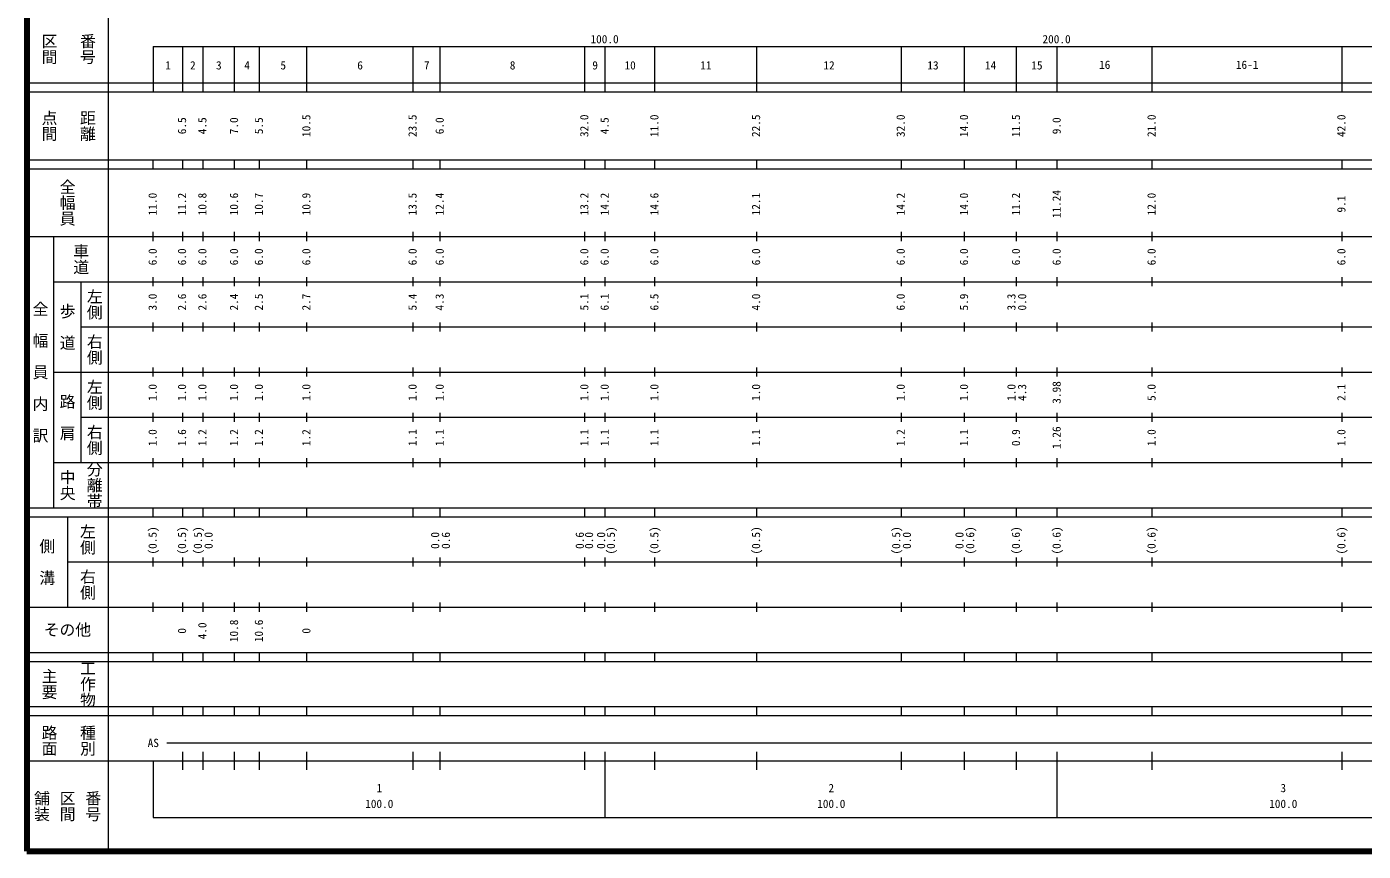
# Model space of a CAD drawing. Units: millimetres, scale not verified. Extents: x 40000 to 680000, y 20000 to 380000.
# Drawn here: x 40000 to 335699, y 20000 to 202409 of the extents above; entities that cross this region are included whole.
import ezdxf
from ezdxf.enums import TextEntityAlignment as Align

# ---------------------------------------------------------------- set-up
doc = ezdxf.new("R2010")
doc.units = ezdxf.units.MM
doc.header["$LTSCALE"] = 1000
doc.layers.add('M-TTL', color=2, linetype='Continuous', lineweight=140)
doc.layers.add('M-TTL-BAND', color=7, linetype='Continuous', lineweight=13)
doc.styles.add('@ＭＳ ゴシック', font='')
doc.styles.add('ＭＳ ゴシック', font='')
doc.styles.get('@ＭＳ ゴシック').set_extended_font_data('@MS Gothic')
doc.styles.get('ＭＳ ゴシック').set_extended_font_data('MS Gothic')

msp = doc.modelspace()

# ---------------------------------------------------------------- linework, layer by layer
at = {"layer": 'M-TTL'}
for p, q in [((40000, 380000), (40000, 20000)), ((40000, 20000), (680000, 20000))]:
    msp.add_line(p, q, dxfattribs=at)
at = {"layer": 'M-TTL-BAND'}
for p, q in [((58000, 370000), (58000, 20000)), ((68000, 198000), (579000, 198000)), ((68000, 198000), (68000, 188000)), ((74500, 188000), (74500, 198000)), ((79000, 188000), (79000, 198000)), ((86000, 188000), (86000, 198000)), ((91500, 188000), (91500, 198000)), ((102000, 188000), (102000, 198000)), ((125500, 188000), (125500, 198000)), ((131500, 188000), (131500, 198000)), ((163500, 188000), (163500, 198000)), ((168000, 188000), (168000, 198000)), ((179000, 188000), (179000, 198000)), ((201500, 188000), (201500, 198000)), ((233500, 188000), (233500, 198000)), ((247500, 188000), (247500, 198000)), ((259000, 188000), (259000, 198000)), ((268000, 188000), (268000, 198000)), ((289000, 188000), (289000, 198000)), ((331000, 188000), (331000, 198000)), ((40000, 190000), (579000, 190000)), ((40000, 188000), (579000, 188000)), ((40000, 173000), (579000, 173000)), ((68000, 171000), (68000, 173000)), ((74500, 171000), (74500, 173000)), ((79000, 171000), (79000, 173000)), ((86000, 171000), (86000, 173000)), ((91500, 171000), (91500, 173000)), ((102000, 171000), (102000, 173000)), ((125500, 171000), (125500, 173000)), ((131500, 171000), (131500, 173000)), ((163500, 171000), (163500, 173000)), ((168000, 171000), (168000, 173000)), ((179000, 171000), (179000, 173000)), ((201500, 171000), (201500, 173000)), ((233500, 171000), (233500, 173000)), ((247500, 171000), (247500, 173000)), ((259000, 171000), (259000, 173000)), ((268000, 171000), (268000, 173000)), ((289000, 171000), (289000, 173000)), ((331000, 171000), (331000, 173000)), ((40000, 171000), (579000, 171000)), ((68000, 155000), (68000, 157000)), ((74500, 155000), (74500, 157000)), ((79000, 155000), (79000, 157000)), ((86000, 155000), (86000, 157000)), ((91500, 155000), (91500, 157000)), ((102000, 155000), (102000, 157000)), ((125500, 155000), (125500, 157000)), ((131500, 155000), (131500, 157000)), ((163500, 155000), (163500, 157000)), ((168000, 155000), (168000, 157000)), ((179000, 155000), (179000, 157000)), ((201500, 155000), (201500, 157000)), ((233500, 155000), (233500, 157000)), ((247500, 155000), (247500, 157000)), ((259000, 155000), (259000, 157000)), ((268000, 155000), (268000, 157000)), ((289000, 155000), (289000, 157000)), ((331000, 155000), (331000, 157000)), ((40000, 156000), (579000, 156000)), ((46000, 96000), (46000, 156000)), ((46000, 146000), (579000, 146000)), ((52000, 146000), (52000, 106000)), ((68000, 145000), (68000, 147000)), ((74500, 145000), (74500, 147000)), ((79000, 145000), (79000, 147000)), ((86000, 145000), (86000, 147000)), ((91500, 145000), (91500, 147000)), ((102000, 145000), (102000, 147000)), ((125500, 145000), (125500, 147000)), ((131500, 145000), (131500, 147000)), ((163500, 145000), (163500, 147000)), ((168000, 145000), (168000, 147000)), ((179000, 145000), (179000, 147000)), ((201500, 145000), (201500, 147000)), ((233500, 145000), (233500, 147000)), ((247500, 145000), (247500, 147000)), ((259000, 145000), (259000, 147000)), ((268000, 145000), (268000, 147000)), ((289000, 145000), (289000, 147000)), ((331000, 145000), (331000, 147000)), ((68000, 135000), (68000, 137000)), ((74500, 135000), (74500, 137000)), ((79000, 135000), (79000, 137000)), ((86000, 135000), (86000, 137000)), ((91500, 135000), (91500, 137000)), ((102000, 135000), (102000, 137000)), ((125500, 135000), (125500, 137000)), ((131500, 135000), (131500, 137000)), ((163500, 135000), (163500, 137000)), ((168000, 135000), (168000, 137000)), ((179000, 135000), (179000, 137000)), ((201500, 135000), (201500, 137000)), ((233500, 135000), (233500, 137000)), ((247500, 135000), (247500, 137000)), ((259000, 135000), (259000, 137000)), ((268000, 135000), (268000, 137000)), ((289000, 135000), (289000, 137000)), ((331000, 135000), (331000, 137000)), ((52000, 136000), (579000, 136000)), ((46000, 126000), (579000, 126000)), ((68000, 125000), (68000, 127000)), ((74500, 125000), (74500, 127000)), ((79000, 125000), (79000, 127000)), ((86000, 125000), (86000, 127000)), ((91500, 125000), (91500, 127000)), ((102000, 125000), (102000, 127000)), ((125500, 125000), (125500, 127000)), ((131500, 125000), (131500, 127000)), ((163500, 125000), (163500, 127000)), ((168000, 125000), (168000, 127000)), ((179000, 125000), (179000, 127000)), ((201500, 125000), (201500, 127000)), ((233500, 125000), (233500, 127000)), ((247500, 125000), (247500, 127000)), ((259000, 125000), (259000, 127000)), ((268000, 125000), (268000, 127000)), ((289000, 125000), (289000, 127000)), ((331000, 125000), (331000, 127000)), ((52000, 116000), (579000, 116000)), ((68000, 115000), (68000, 117000)), ((74500, 115000), (74500, 117000)), ((79000, 115000), (79000, 117000)), ((86000, 115000), (86000, 117000)), ((91500, 115000), (91500, 117000)), ((102000, 115000), (102000, 117000)), ((125500, 115000), (125500, 117000)), ((131500, 115000), (131500, 117000)), ((163500, 115000), (163500, 117000)), ((168000, 115000), (168000, 117000)), ((179000, 115000), (179000, 117000)), ((201500, 115000), (201500, 117000)), ((233500, 115000), (233500, 117000)), ((247500, 115000), (247500, 117000)), ((259000, 115000), (259000, 117000)), ((268000, 115000), (268000, 117000)), ((289000, 115000), (289000, 117000)), ((331000, 115000), (331000, 117000)), ((68000, 105000), (68000, 107000)), ((74500, 105000), (74500, 107000)), ((79000, 105000), (79000, 107000)), ((86000, 105000), (86000, 107000)), ((91500, 105000), (91500, 107000)), ((102000, 105000), (102000, 107000)), ((125500, 105000), (125500, 107000)), ((131500, 105000), (131500, 107000)), ((163500, 105000), (163500, 107000)), ((168000, 105000), (168000, 107000)), ((179000, 105000), (179000, 107000)), ((201500, 105000), (201500, 107000)), ((233500, 105000), (233500, 107000)), ((247500, 105000), (247500, 107000)), ((259000, 105000), (259000, 107000)), ((268000, 105000), (268000, 107000)), ((289000, 105000), (289000, 107000)), ((331000, 105000), (331000, 107000)), ((46000, 106000), (579000, 106000)), ((40000, 96000), (579000, 96000)), ((68000, 94000), (68000, 96000)), ((74500, 94000), (74500, 96000)), ((79000, 94000), (79000, 96000)), ((86000, 94000), (86000, 96000)), ((91500, 94000), (91500, 96000)), ((102000, 94000), (102000, 96000)), ((125500, 94000), (125500, 96000)), ((131500, 94000), (131500, 96000)), ((163500, 94000), (163500, 96000)), ((168000, 94000), (168000, 96000)), ((179000, 94000), (179000, 96000)), ((201500, 94000), (201500, 96000)), ((233500, 94000), (233500, 96000)), ((247500, 94000), (247500, 96000)), ((259000, 94000), (259000, 96000)), ((268000, 94000), (268000, 96000)), ((289000, 94000), (289000, 96000)), ((331000, 94000), (331000, 96000)), ((40000, 94000), (579000, 94000)), ((49000, 94000), (49000, 74000)), ((49000, 84000), (579000, 84000)), ((68000, 83000), (68000, 85000)), ((74500, 83000), (74500, 85000)), ((79000, 83000), (79000, 85000)), ((86000, 83000), (86000, 85000)), ((91500, 83000), (91500, 85000)), ((102000, 83000), (102000, 85000)), ((125500, 83000), (125500, 85000)), ((131500, 83000), (131500, 85000)), ((163500, 83000), (163500, 85000)), ((168000, 83000), (168000, 85000)), ((179000, 83000), (179000, 85000)), ((201500, 83000), (201500, 85000)), ((233500, 83000), (233500, 85000)), ((247500, 83000), (247500, 85000)), ((259000, 83000), (259000, 85000)), ((268000, 83000), (268000, 85000)), ((289000, 83000), (289000, 85000)), ((331000, 83000), (331000, 85000)), ((40000, 74000), (579000, 74000)), ((68000, 73000), (68000, 75000)), ((74500, 73000), (74500, 75000)), ((79000, 73000), (79000, 75000)), ((86000, 73000), (86000, 75000)), ((91500, 73000), (91500, 75000)), ((102000, 73000), (102000, 75000)), ((125500, 73000), (125500, 75000)), ((131500, 73000), (131500, 75000)), ((163500, 73000), (163500, 75000)), ((168000, 73000), (168000, 75000)), ((179000, 73000), (179000, 75000)), ((201500, 73000), (201500, 75000)), ((233500, 73000), (233500, 75000)), ((247500, 73000), (247500, 75000)), ((259000, 73000), (259000, 75000)), ((268000, 73000), (268000, 75000)), ((289000, 73000), (289000, 75000)), ((331000, 73000), (331000, 75000)), ((40000, 64000), (579000, 64000)), ((68000, 62000), (68000, 64000)), ((74500, 62000), (74500, 64000)), ((79000, 62000), (79000, 64000)), ((86000, 62000), (86000, 64000)), ((91500, 62000), (91500, 64000)), ((102000, 62000), (102000, 64000)), ((125500, 62000), (125500, 64000)), ((131500, 62000), (131500, 64000)), ((163500, 62000), (163500, 64000)), ((168000, 62000), (168000, 64000)), ((179000, 62000), (179000, 64000)), ((201500, 62000), (201500, 64000)), ((233500, 62000), (233500, 64000)), ((247500, 62000), (247500, 64000)), ((259000, 62000), (259000, 64000)), ((268000, 62000), (268000, 64000)), ((289000, 62000), (289000, 64000)), ((331000, 62000), (331000, 64000)), ((40000, 62000), (579000, 62000)), ((40000, 52000), (579000, 52000)), ((68000, 50000), (68000, 52000)), ((74500, 50000), (74500, 52000)), ((79000, 50000), (79000, 52000)), ((86000, 50000), (86000, 52000)), ((91500, 50000), (91500, 52000)), ((102000, 50000), (102000, 52000)), ((125500, 50000), (125500, 52000)), ((131500, 50000), (131500, 52000)), ((163500, 50000), (163500, 52000)), ((168000, 50000), (168000, 52000)), ((179000, 50000), (179000, 52000)), ((201500, 50000), (201500, 52000)), ((233500, 50000), (233500, 52000)), ((247500, 50000), (247500, 52000)), ((259000, 50000), (259000, 52000)), ((268000, 50000), (268000, 52000)), ((289000, 50000), (289000, 52000)), ((331000, 50000), (331000, 52000)), ((40000, 50000), (579000, 50000)), ((71000, 44000), (533000, 44000)), ((74500, 38000), (74500, 42000)), ((79000, 38000), (79000, 42000)), ((86000, 38000), (86000, 42000)), ((91500, 38000), (91500, 42000)), ((102000, 38000), (102000, 42000)), ((125500, 38000), (125500, 42000)), ((131500, 38000), (131500, 42000)), ((163500, 38000), (163500, 42000)), ((168000, 27500), (168000, 42000)), ((179000, 38000), (179000, 42000)), ((201500, 38000), (201500, 42000)), ((233500, 38000), (233500, 42000)), ((247500, 38000), (247500, 42000)), ((259000, 38000), (259000, 42000)), ((268000, 27500), (268000, 42000)), ((289000, 38000), (289000, 42000)), ((331000, 38000), (331000, 42000)), ((40000, 40000), (579000, 40000)), ((68000, 40000), (68000, 27500)), ((68000, 27500), (579000, 27500))]:
    msp.add_line(p, q, dxfattribs=at)

# ---------------------------------------------------------------- texts
at = {"layer": 'M-TTL-BAND', "style": '@ＭＳ ゴシック'}
for s, p in [('区間', (45000, 197500)), ('番号', (53500, 197500)), ('点間', (45000, 180500)), ('距離', (53500, 180500)), ('全幅員', (49000, 163500)), ('車道', (52000, 151000)), ('左側', (55000, 141000)), ('全\u3000幅\u3000員\u3000内\u3000訳', (43000, 126000)), ('歩\u3000道', (49000, 136000)), ('右側', (55000, 131000)), ('左側', (55000, 121000)), ('路\u3000肩', (49000, 116000)), ('右側', (55000, 111000)), ('中央', (49000, 101000)), ('分離帯', (55000, 101000)), ('左側', (53500, 89000)), ('側\u3000溝', (44500, 84000)), ('右側', (53500, 79000)), ('主要', (45000, 57000)), ('工作物', (53500, 57000)), ('路面', (45000, 44500)), ('種別', (53500, 44500)), ('舗装', (43333, 30000)), ('区間', (49000, 30000)), ('番号', (54667, 30000))]:
    msp.add_text(s, height=2566, rotation=270, dxfattribs=at).set_placement(p, align=Align.MIDDLE_CENTER)
at = {"layer": 'M-TTL-BAND', "style": 'ＭＳ ゴシック'}
for s, p in [('100.0', (167844, 198195)), ('200.0', (267844, 198195)), ('1', (71250, 192405)), ('2', (76750, 192405)), ('3', (82500, 192405)), ('4', (88750, 192405)), ('5', (96750, 192405)), ('6', (113750, 192405)), ('7', (128500, 192405)), ('8', (147500, 192405)), ('9', (165750, 192405)), ('10', (173500, 192405)), ('11', (190250, 192405)), ('12', (217500, 192405)), ('13', (240500, 192405)), ('14', (253250, 192405)), ('15', (263500, 192405)), ('AS', (68000, 42500)), ('1', (118000, 32523)), ('2', (218000, 32523)), ('3', (318000, 32523)), ('100.0', (118000, 29033)), ('100.0', (218000, 29033)), ('100.0', (318000, 29033))]:
    msp.add_text(s, height=1833, dxfattribs=at).set_placement(p, align=Align.BOTTOM_CENTER)
for s, height, p in [('16', 1833, (278500, 194000)), ('16-1', 1833, (310000, 194000)), ('その他', 2566, (49000, 69000))]:
    msp.add_text(s, height=height, dxfattribs=at).set_placement(p, align=Align.MIDDLE_CENTER)
for s, p in [('6.5', (75809, 180500)), ('4.5', (80309, 180500)), ('7.0', (87309, 180500)), ('5.5', (92809, 180500)), ('10.5', (103309, 180500)), ('23.5', (126809, 180500)), ('6.0', (132809, 180500)), ('32.0', (164809, 180500)), ('4.5', (169309, 180500)), ('11.0', (180309, 180500)), ('22.5', (202809, 180500)), ('32.0', (234809, 180500)), ('14.0', (248809, 180500)), ('11.5', (260309, 180500)), ('9.0', (269309, 180500)), ('21.0', (290309, 180500)), ('42.0', (332309, 180500)), ('11.24', (269309, 163174)), ('11.0', (69309, 163174)), ('11.2', (75809, 163174)), ('10.8', (80309, 163174)), ('10.6', (87309, 163174)), ('10.7', (92809, 163174)), ('10.9', (103309, 163174)), ('13.5', (126809, 163174)), ('12.4', (132809, 163174)), ('13.2', (164809, 163174)), ('14.2', (169309, 163174)), ('14.6', (180309, 163174)), ('12.1', (202809, 163174)), ('14.2', (234809, 163174)), ('14.0', (248809, 163174)), ('11.2', (260309, 163174)), ('12.0', (290309, 163174)), ('9.1', (332309, 163174)), ('6.0', (69309, 151500)), ('6.0', (75809, 151500)), ('6.0', (80309, 151500)), ('6.0', (87309, 151500)), ('6.0', (92809, 151500)), ('6.0', (103309, 151500)), ('6.0', (126809, 151500)), ('6.0', (132809, 151500)), ('6.0', (164809, 151500)), ('6.0', (169309, 151500)), ('6.0', (180309, 151500)), ('6.0', (202809, 151500)), ('6.0', (234809, 151500)), ('6.0', (248809, 151500)), ('6.0', (260309, 151500)), ('6.0', (269309, 151500)), ('6.0', (290309, 151500)), ('6.0', (332309, 151500)), ('3.0', (69309, 141500)), ('2.6', (75809, 141500)), ('2.6', (80309, 141500)), ('2.4', (87309, 141500)), ('2.5', (92809, 141500)), ('2.7', (103309, 141500)), ('5.4', (126809, 141500)), ('4.3', (132809, 141500)), ('5.1', (164809, 141500)), ('6.1', (169309, 141500)), ('6.5', (180309, 141500)), ('4.0', (202809, 141500)), ('6.0', (234809, 141500)), ('5.9', (248809, 141500)), ('3.3', (259309, 141500)), ('0.0', (261679, 141500)), ('1.0', (69309, 121500)), ('1.0', (75809, 121500)), ('1.0', (80309, 121500)), ('1.0', (87309, 121500)), ('1.0', (92809, 121500)), ('1.0', (103309, 121500)), ('1.0', (126809, 121500)), ('1.0', (132809, 121500)), ('1.0', (164809, 121500)), ('1.0', (169309, 121500)), ('1.0', (180309, 121500)), ('1.0', (202809, 121500)), ('1.0', (234809, 121500)), ('1.0', (248809, 121500)), ('1.0', (259309, 121500)), ('4.3', (261679, 121500)), ('3.98', (269309, 121500)), ('5.0', (290309, 121500)), ('2.1', (332309, 121500)), ('1.0', (69309, 111500)), ('1.6', (75809, 111500)), ('1.2', (80309, 111500)), ('1.2', (87309, 111500)), ('1.2', (92809, 111500)), ('1.2', (103309, 111500)), ('1.1', (126809, 111500)), ('1.1', (132809, 111500)), ('1.1', (164809, 111500)), ('1.1', (169309, 111500)), ('1.1', (180309, 111500)), ('1.1', (202809, 111500)), ('1.2', (234809, 111500)), ('1.1', (248809, 111500)), ('0.9', (260309, 111500)), ('1.26', (269309, 111500)), ('1.0', (290309, 111500)), ('1.0', (332309, 111500)), ('(0.5)', (69309, 88764)), ('(0.5)', (75809, 88764)), ('(0.5)', (79309, 88764)), ('0.0', (81679, 88764)), ('0.0', (131809, 88764)), ('0.6', (134179, 88764)), ('0.6', (163809, 88764)), ('0.0', (165851, 88764)), ('0.0', (168522, 88764)), ('(0.5)', (170679, 88764)), ('(0.5)', (180309, 88764)), ('(0.5)', (202809, 88764)), ('(0.5)', (233809, 88764)), ('0.0', (236179, 88764)), ('0.0', (247809, 88764)), ('(0.6)', (250179, 88764)), ('(0.6)', (260309, 88764)), ('(0.6)', (269309, 88764)), ('(0.6)', (290309, 88764)), ('(0.6)', (332309, 88764)), ('10.8', (87309, 68755)), ('10.6', (92809, 68755)), ('0', (75809, 68755)), ('4.0', (80309, 68755)), ('0', (103309, 68755))]:
    msp.add_text(s, height=1833, rotation=90, dxfattribs=at).set_placement(p, align=Align.BOTTOM_CENTER)

doc.saveas('drawing.dxf')
